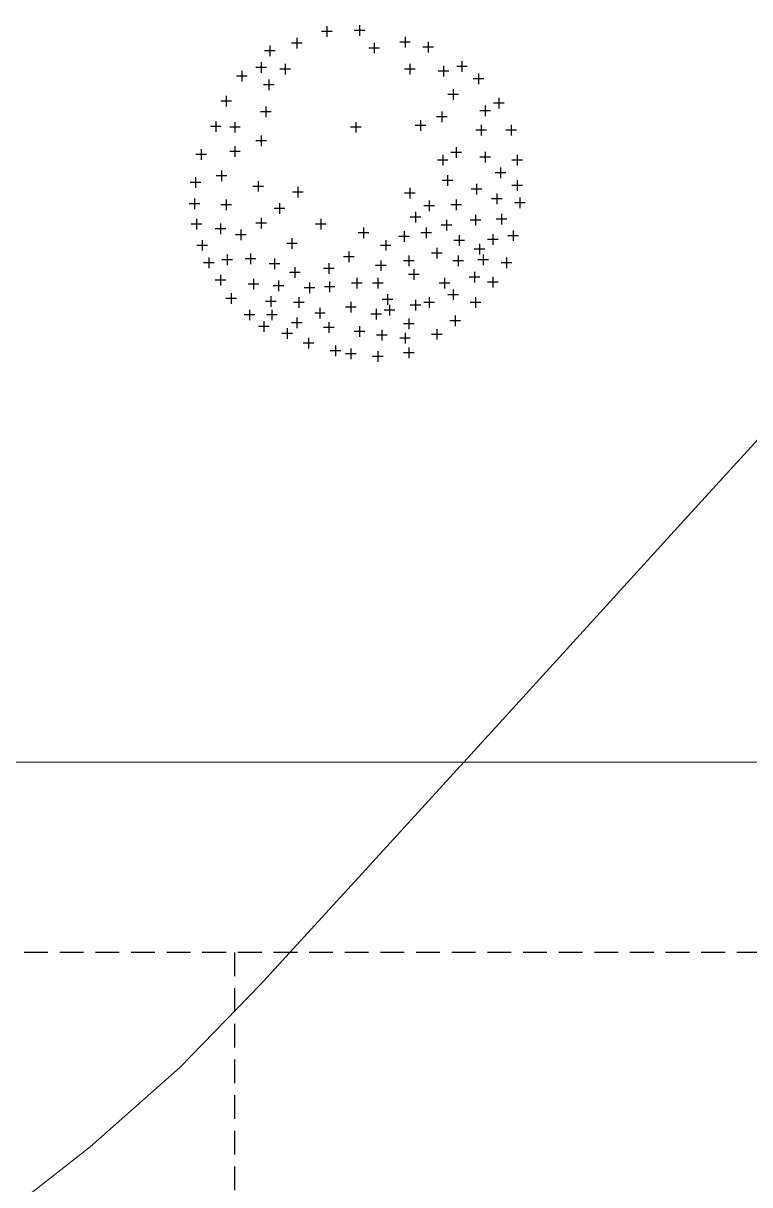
# Model space of a CAD drawing. Header units: inches. Extents: x 203 to 1065, y -1127 to 921.
# Drawn here: x 918.04 to 925.69, y 339.08 to 351.3 of the extents above; entities that cross this region are included whole.
import ezdxf

# ---------------------------------------------------------------- set-up
doc = ezdxf.new("R2010")
doc.units = ezdxf.units.IN
doc.header["$MEASUREMENT"] = 0
doc.linetypes.add('DASHED2', pattern=[0.375, 0.25, -0.125])
doc.layers.add('CURVAS', color=32, linetype='Continuous')
doc.layers.add('Vegetación', color=102, linetype='Continuous')
doc.layers.add('Limite terrenos', color=2, linetype='DASHED2', transparency=0.4)

# ---------------------------------------------------------------- blocks, each defined once
blk = doc.blocks.new('RB13')
for p, q in [((-0.09496, 0.49383), (-0.09496, 0.46267)), ((0.00127, 0.49667), (0.00127, 0.4655)), ((0.01685, 0.48108), (-0.01432, 0.48108)), ((-0.07937, 0.47825), (-0.11054, 0.47825)), ((-0.18269, 0.45983), (-0.18269, 0.42867)), ((0.13428, 0.46267), (0.13428, 0.4315)), ((0.14987, 0.44708), (0.1187, 0.44708)), ((0.2022, 0.4485), (0.2022, 0.41733)), ((-0.16711, 0.44425), (-0.19827, 0.44425)), ((0.04372, 0.44567), (0.04372, 0.4145)), ((-0.26193, 0.43717), (-0.26193, 0.406)), ((0.21779, 0.43292), (0.18662, 0.43292)), ((0.0593, 0.43008), (0.02814, 0.43008)), ((-0.24635, 0.42158), (-0.27752, 0.42158)), ((0.30126, 0.39183), (0.30126, 0.36066)), ((-0.2874, 0.389), (-0.2874, 0.35783)), ((-0.21665, 0.38333), (-0.21665, 0.35216)), ((0.14843, 0.38333), (0.14843, 0.35216)), ((0.24749, 0.37767), (0.24749, 0.3465)), ((0.31684, 0.37625), (0.28567, 0.37625)), ((-0.27182, 0.37342), (-0.30299, 0.37342)), ((-0.20107, 0.36775), (-0.23223, 0.36775)), ((0.16402, 0.36775), (0.13285, 0.36775)), ((-0.34401, 0.3635), (-0.34401, 0.33233)), ((0.26307, 0.36208), (0.2319, 0.36208)), ((0.34937, 0.355), (0.34937, 0.32383)), ((-0.32842, 0.34791), (-0.35959, 0.34791)), ((-0.26476, 0.338), (-0.26476, 0.30683)), ((0.36495, 0.33941), (0.33379, 0.33941)), ((-0.24918, 0.32241), (-0.28035, 0.32241)), ((0.27579, 0.30966), (0.27579, 0.2785)), ((0.29137, 0.29408), (0.2602, 0.29408)), ((-0.38929, 0.28983), (-0.38929, 0.25866)), ((0.4088, 0.28416), (0.4088, 0.253)), ((-0.3737, 0.27425), (-0.40487, 0.27425)), ((0.42439, 0.26858), (0.39322, 0.26858)), ((-0.27325, 0.25866), (-0.27325, 0.22749)), ((0.36918, 0.2615), (0.36918, 0.23033)), ((0.38476, 0.24591), (0.3536, 0.24591)), ((-0.25767, 0.24308), (-0.28884, 0.24308)), ((0.24183, 0.2445), (0.24183, 0.21333)), ((0.25741, 0.22891), (0.22624, 0.22891)), ((0.17956, 0.21899), (0.17956, 0.18783)), ((-0.42042, 0.21616), (-0.42042, 0.18499)), ((-0.36382, 0.21333), (-0.36382, 0.18216)), ((-0.01005, 0.21333), (-0.01005, 0.18216)), ((0.35786, 0.20483), (0.35786, 0.17366)), ((0.44559, 0.20483), (0.44559, 0.17366)), ((0.19515, 0.20341), (0.16398, 0.20341)), ((-0.40483, 0.20058), (-0.436, 0.20058)), ((-0.34823, 0.19774), (-0.3794, 0.19774)), ((0.00553, 0.19774), (-0.02564, 0.19774)), ((0.37344, 0.18924), (0.34228, 0.18924)), ((0.46118, 0.18924), (0.43001, 0.18924)), ((-0.2874, 0.17366), (-0.2874, 0.14249)), ((-0.27182, 0.15808), (-0.30299, 0.15808)), ((-0.36382, 0.14249), (-0.36382, 0.11133)), ((0.28428, 0.13966), (0.28428, 0.10849)), ((-0.46287, 0.13399), (-0.46287, 0.10282)), ((-0.34823, 0.12691), (-0.3794, 0.12691)), ((0.29986, 0.12408), (0.26869, 0.12408)), ((0.36918, 0.12549), (0.36918, 0.09432)), ((-0.44729, 0.11841), (-0.47845, 0.11841)), ((0.24466, 0.11699), (0.24466, 0.08582)), ((0.46257, 0.11699), (0.46257, 0.08582)), ((0.38476, 0.10991), (0.3536, 0.10991)), ((0.26024, 0.10141), (0.22907, 0.10141)), ((0.47816, 0.10141), (0.44699, 0.10141)), ((0.41446, 0.08016), (0.41446, 0.04899)), ((-0.40344, 0.07166), (-0.40344, 0.04049)), ((0.43005, 0.06457), (0.39888, 0.06457)), ((-0.38785, 0.05607), (-0.41902, 0.05607)), ((0.25881, 0.05749), (0.25881, 0.02632)), ((-0.47985, 0.05182), (-0.47985, 0.02066)), ((0.27439, 0.04191), (0.24322, 0.04191)), ((0.46257, 0.04332), (0.46257, 0.01216)), ((-0.29589, 0.04049), (-0.29589, 0.00932)), ((-0.46427, 0.03624), (-0.49543, 0.03624)), ((0.34371, 0.03199), (0.34371, 0.00082)), ((0.47816, 0.02774), (0.44699, 0.02774)), ((-0.28031, 0.02491), (-0.31148, 0.02491)), ((-0.17986, 0.02349), (-0.17986, -0.00768)), ((0.14843, 0.02066), (0.14843, -0.01051)), ((0.35929, 0.01641), (0.32813, 0.01641)), ((-0.16428, 0.00791), (-0.19544, 0.00791)), ((0.16402, 0.00507), (0.13285, 0.00507)), ((0.40314, 0.00366), (0.40314, -0.02751)), ((0.47106, -0.00768), (0.47106, -0.03885)), ((-0.48268, -0.01051), (-0.48268, -0.04168)), ((-0.38929, -0.01334), (-0.38929, -0.04451)), ((0.28428, -0.01334), (0.28428, -0.04451)), ((0.41873, -0.01193), (0.38756, -0.01193)), ((0.20503, -0.01618), (0.20503, -0.04735)), ((0.48665, -0.02326), (0.45548, -0.02326)), ((-0.4671, -0.02609), (-0.49826, -0.02609)), ((-0.23363, -0.02468), (-0.23363, -0.05585)), ((-0.3737, -0.02893), (-0.40487, -0.02893)), ((0.29986, -0.02893), (0.26869, -0.02893)), ((0.22062, -0.03176), (0.18945, -0.03176)), ((-0.21805, -0.04026), (-0.24922, -0.04026)), ((0.16541, -0.05018), (0.16541, -0.08135)), ((0.41729, -0.05585), (0.41729, -0.08701)), ((0.34088, -0.05868), (0.34088, -0.08985)), ((-0.2874, -0.06718), (-0.2874, -0.09835)), ((0.181, -0.06576), (0.14983, -0.06576)), ((-0.47702, -0.07001), (-0.47702, -0.10118)), ((-0.11194, -0.07001), (-0.11194, -0.10118)), ((0.43288, -0.07143), (0.40171, -0.07143)), ((0.25598, -0.07285), (0.25598, -0.10401)), ((0.35646, -0.07426), (0.3253, -0.07426)), ((-0.40627, -0.08418), (-0.40627, -0.11535)), ((-0.27182, -0.08276), (-0.30299, -0.08276)), ((-0.46144, -0.0856), (-0.4926, -0.0856)), ((-0.09635, -0.0856), (-0.12752, -0.0856)), ((0.27156, -0.08843), (0.24039, -0.08843)), ((0.01259, -0.09551), (0.01259, -0.12668)), ((0.19654, -0.09551), (0.19654, -0.12668)), ((-0.39068, -0.09976), (-0.42185, -0.09976)), ((-0.34684, -0.10118), (-0.34684, -0.13235)), ((0.45125, -0.10401), (0.45125, -0.13518)), ((0.13145, -0.10685), (0.13145, -0.13801)), ((0.02817, -0.1111), (-0.003, -0.1111)), ((0.21213, -0.1111), (0.18096, -0.1111)), ((0.39182, -0.11535), (0.39182, -0.14651)), ((-0.33125, -0.11676), (-0.36242, -0.11676)), ((0.29277, -0.11818), (0.29277, -0.14935)), ((0.14704, -0.12243), (0.11587, -0.12243)), ((0.46684, -0.1196), (0.43567, -0.1196)), ((-0.19684, -0.12668), (-0.19684, -0.15785)), ((-0.46004, -0.13235), (-0.46004, -0.16352)), ((0.07768, -0.13235), (0.07768, -0.16352)), ((0.40741, -0.13093), (0.37624, -0.13093)), ((0.30835, -0.13376), (0.27718, -0.13376)), ((-0.18126, -0.14226), (-0.21242, -0.14226)), ((0.3522, -0.14368), (0.3522, -0.17485)), ((-0.44446, -0.14793), (-0.47562, -0.14793)), ((0.09326, -0.14793), (0.0621, -0.14793)), ((0.22768, -0.15501), (0.22768, -0.18618)), ((0.36778, -0.15926), (0.33662, -0.15926)), ((-0.02986, -0.16635), (-0.02986, -0.19752)), ((-0.31853, -0.17202), (-0.31853, -0.20318)), ((0.24326, -0.1706), (0.21209, -0.1706)), ((-0.38646, -0.17485), (-0.38646, -0.20602)), ((0.36352, -0.17485), (0.36352, -0.20602)), ((0.1456, -0.17768), (0.1456, -0.20885)), ((0.28994, -0.17768), (0.28994, -0.20885)), ((-0.44023, -0.18335), (-0.44023, -0.21452)), ((-0.01428, -0.18193), (-0.04545, -0.18193)), ((0.43144, -0.18335), (0.43144, -0.21452)), ((-0.24778, -0.18618), (-0.24778, -0.21735)), ((-0.37087, -0.19043), (-0.40204, -0.19043)), ((-0.30295, -0.1876), (-0.33412, -0.1876)), ((0.3791, -0.19043), (0.34794, -0.19043)), ((0.06353, -0.19185), (0.06353, -0.22302)), ((0.16119, -0.19327), (0.13002, -0.19327)), ((0.30552, -0.19327), (0.27435, -0.19327)), ((-0.42465, -0.19893), (-0.45581, -0.19893)), ((-0.0893, -0.20035), (-0.0893, -0.23152)), ((0.44703, -0.19893), (0.41586, -0.19893)), ((-0.2322, -0.20177), (-0.26337, -0.20177)), ((0.07911, -0.20743), (0.04795, -0.20743)), ((-0.18835, -0.21168), (-0.18835, -0.24285)), ((-0.07371, -0.21593), (-0.10488, -0.21593)), ((0.15975, -0.21735), (0.15975, -0.24852)), ((-0.17277, -0.22727), (-0.20393, -0.22727)), ((0.33805, -0.22585), (0.33805, -0.25702)), ((-0.40627, -0.23435), (-0.40627, -0.26552)), ((0.17534, -0.23293), (0.14417, -0.23293)), ((0.35363, -0.24143), (0.32247, -0.24143)), ((0.39182, -0.24002), (0.39182, -0.27118)), ((-0.00722, -0.24285), (-0.00722, -0.27402)), ((0.05504, -0.24285), (0.05504, -0.27402)), ((0.25032, -0.24285), (0.25032, -0.27402)), ((-0.31004, -0.24568), (-0.31004, -0.27685)), ((-0.39068, -0.24993), (-0.42185, -0.24993)), ((-0.23646, -0.25135), (-0.23646, -0.28252)), ((-0.08647, -0.25418), (-0.08647, -0.28535)), ((-0.1459, -0.25702), (-0.1459, -0.28818)), ((0.00836, -0.25843), (-0.02281, -0.25843)), ((0.07062, -0.25843), (0.03946, -0.25843)), ((0.2659, -0.25843), (0.23473, -0.25843)), ((0.40741, -0.2556), (0.37624, -0.2556)), ((-0.29446, -0.26127), (-0.32563, -0.26127)), ((-0.22088, -0.26693), (-0.25205, -0.26693)), ((-0.07088, -0.26977), (-0.10205, -0.26977)), ((-0.13031, -0.2726), (-0.16148, -0.2726)), ((0.27579, -0.27685), (0.27579, -0.30802)), ((-0.37514, -0.28818), (-0.37514, -0.31935)), ((0.08334, -0.29102), (0.08334, -0.32219)), ((0.29137, -0.29243), (0.2602, -0.29243)), ((-0.2591, -0.29669), (-0.2591, -0.32785)), ((-0.17703, -0.29952), (-0.17703, -0.33069)), ((0.20503, -0.29952), (0.20503, -0.33069)), ((0.34088, -0.29952), (0.34088, -0.33069)), ((-0.35955, -0.30377), (-0.39072, -0.30377)), ((0.09892, -0.3066), (0.06776, -0.3066)), ((0.16541, -0.30802), (0.16541, -0.33919)), ((-0.24352, -0.31227), (-0.27469, -0.31227)), ((-0.16145, -0.3151), (-0.19261, -0.3151)), ((-0.0242, -0.31369), (-0.0242, -0.34485)), ((0.22062, -0.3151), (0.18945, -0.3151)), ((0.35646, -0.3151), (0.3253, -0.3151)), ((0.089, -0.32219), (0.089, -0.35335)), ((0.181, -0.3236), (0.14983, -0.3236)), ((-0.00862, -0.32927), (-0.03979, -0.32927)), ((-0.11477, -0.33069), (-0.11477, -0.36185)), ((-0.32136, -0.33635), (-0.32136, -0.36752)), ((-0.25627, -0.33635), (-0.25627, -0.36752)), ((0.04938, -0.33352), (0.04938, -0.36469)), ((0.10458, -0.33777), (0.07342, -0.33777)), ((-0.09918, -0.34627), (-0.13035, -0.34627)), ((0.06496, -0.3491), (0.0338, -0.3491)), ((-0.30578, -0.35194), (-0.33695, -0.35194)), ((-0.24069, -0.35194), (-0.27186, -0.35194)), ((0.28145, -0.35335), (0.28145, -0.38452)), ((-0.18269, -0.35902), (-0.18269, -0.39019)), ((0.1456, -0.36185), (0.1456, -0.39302)), ((-0.27891, -0.37035), (-0.27891, -0.40152)), ((0.29703, -0.36894), (0.26586, -0.36894)), ((-0.0893, -0.37319), (-0.0893, -0.40435)), ((-0.16711, -0.3746), (-0.19827, -0.3746)), ((0.16119, -0.37744), (0.13002, -0.37744)), ((-0.26333, -0.38594), (-0.2945, -0.38594)), ((0.00127, -0.38452), (0.00127, -0.41569)), ((-0.21099, -0.39019), (-0.21099, -0.42135)), ((-0.07371, -0.38877), (-0.10488, -0.38877)), ((0.22768, -0.39302), (0.22768, -0.42419)), ((0.06636, -0.39585), (0.06636, -0.42702)), ((0.01685, -0.4001), (-0.01432, -0.4001)), ((0.13428, -0.40435), (0.13428, -0.43552)), ((-0.19541, -0.40577), (-0.22657, -0.40577)), ((0.08194, -0.41144), (0.05078, -0.41144)), ((0.24326, -0.4086), (0.21209, -0.4086)), ((-0.14873, -0.41852), (-0.14873, -0.44969)), ((0.14987, -0.41994), (0.1187, -0.41994)), ((-0.13314, -0.43411), (-0.16431, -0.43411)), ((-0.06949, -0.44119), (-0.06949, -0.47236)), ((0.1456, -0.44686), (0.1456, -0.47802)), ((-0.0242, -0.44969), (-0.0242, -0.48086)), ((-0.0539, -0.45677), (-0.08507, -0.45677)), ((0.05504, -0.45819), (0.05504, -0.48936)), ((0.16119, -0.46244), (0.13002, -0.46244)), ((-0.00862, -0.46527), (-0.03979, -0.46527)), ((0.07062, -0.47377), (0.03946, -0.47377))]:
    blk.add_line(p, q)
blk = doc.blocks.new('52312494')
at = {"xscale": 10, "zscale": 10}
blk.add_blockref('RB13', (0.0764, -0.0469), dxfattribs=at)
blk = doc.blocks.new('ARBOL39')
at = {"xscale": 0.15, "yscale": 1.5, "zscale": 0.15}
blk.add_blockref('52312494', (0, 0), dxfattribs=at)

msp = doc.modelspace()

# ---------------------------------------------------------------- linework, layer by layer
at = {"layer": 'CURVAS', "color": 41, "lineweight": 0}
msp.add_lwpolyline([(898.536, 325.905), (900.3, 327.341), (901.888, 328.45), (903.454, 329.51), (905.008, 330.542), (906.592, 331.572), (908.416, 332.732), (910.51, 334.042), (912.822, 335.474), (914.852, 336.754), (916.475, 337.816), (917.703, 338.669), (918.746, 339.48), (919.688, 340.317), (920.533, 341.184), (921.606, 342.356), (923.118, 344.013), (925.069, 346.154), (927.185, 348.467), (929.162, 350.61), (931.003, 352.582)], dxfattribs=at)
at = {"layer": 'Limite terrenos'}
for p, q in [((932.925, 341.526), (907.856, 341.526)), ((920.265, 341.526), (920.265, 207.418))]:
    msp.add_line(p, q, dxfattribs=at)
at = {"layer": 'Vegetación', "linetype": 'Continuous', "lineweight": 0}
msp.add_line((933.33, 343.526), (908.864, 343.526), dxfattribs=at)

# ---------------------------------------------------------------- block references
at = {"layer": 'Vegetación', "xscale": 2.39420562439072, "yscale": 2.39420562439072, "zscale": 2.39420562439072}
msp.add_blockref('ARBOL39', (921.548, 349.664), dxfattribs=at)

doc.saveas('drawing.dxf')
